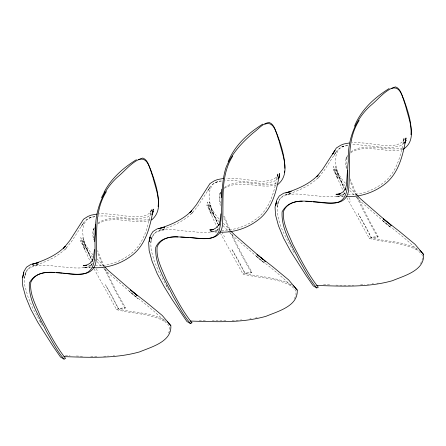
<?xml version="1.0" encoding="UTF-8"?>
<svg xmlns="http://www.w3.org/2000/svg" width="446" height="446" viewBox="0 0 446 446"><rect width="100%" height="100%" fill="white"/><g stroke="black" fill="none" stroke-linecap="round" stroke-linejoin="round"><path stroke-width="0.33" stroke-dasharray="2.23 1.67" d="M94.379 227.705C92.027 231.123 92.746 235.895 93.632 239.714M220.759 192.12C217.96 196.379 219.426 202.161 220.692 206.727M347.819 155.409C344.552 159.434 345.421 165.215 346.726 169.842M93.699 228.831L93.454 236.202L94.134 238.833M220.073 193.246L219.828 200.616L220.854 204.563M346.453 157.667L346.202 165.031L347.401 169.636M90.75 267.667L83.296 267.371L87.711 267.048C79.327 268.849 70.708 267.672 62.278 266.909C51.162 266.162 38.518 262.543 28.393 268.782L25.678 272.707L24.575 278.059C24.307 270.114 31.125 264.651 38.707 264.623L33.127 266C45.314 262.226 57.517 257.063 66.577 247.781L65.161 249.375L71.522 241.531L83.742 222.665L81.456 226.462C83.776 220.525 89.401 216.6 95.784 216.388M217.124 232.087L209.67 231.786L214.086 231.463C205.701 233.264 197.087 232.087 188.652 231.323C177.536 230.576 164.892 226.958 154.773 233.197L152.053 237.127L150.954 242.473C150.681 234.529 157.505 229.066 165.081 229.038L159.506 230.42C171.688 226.64 183.891 221.484 192.951 212.196L191.54 213.79L197.901 205.946L210.122 187.08L207.836 190.882C210.15 184.939 215.78 181.015 222.164 180.803M343.504 196.502L336.05 196.207L340.465 195.878C332.08 197.678 323.462 196.508 315.032 195.738C303.916 194.997 291.271 191.373 281.147 197.617L278.432 201.542L277.328 206.888C277.055 198.949 283.879 193.486 291.461 193.452L285.88 194.835C298.067 191.055 310.271 185.898 319.33 176.616L317.914 178.205L324.275 170.361L336.496 151.495L334.21 155.297C336.529 149.354 342.154 145.435 348.538 145.218M25.678 272.707L24.318 278.137L24.837 285.758L27.791 296.3L32.92 308.621L43 326.583M152.053 237.127L150.698 242.552L151.211 250.173L154.165 260.715L159.294 273.036L169.023 290.43M278.432 201.542C273.788 218.651 285.334 235.588 292.598 250.29M168.516 333.112L169.653 330.241L169.396 326.02C157.315 313.187 143.367 302.265 129.446 291.528L137.803 298.603L106.683 271.597L103.299 268.113M294.438 298.681L296.032 294.655L295.77 290.441C283.695 277.607 269.746 266.686 255.82 255.943L264.183 263.017L233.057 236.012L229.673 232.533M420.584 263.67L422.407 259.076L422.15 254.856C410.069 242.022 396.12 231.1 382.2 220.363L390.557 227.432L359.437 200.427L356.053 196.948M165.276 320.479C151.071 312.3 134.123 312.969 118.708 309.106L112.414 296.741L105.412 284.76L118.708 309.106L124.991 308.381L125.387 307.539L116.819 292.32L105.306 269.005M292.281 285.195C277.914 276.788 260.732 277.395 245.083 273.521L238.794 261.155L231.792 249.175L245.083 273.521L251.366 272.796L251.767 271.954C241.308 253.846 231.625 235.209 224.171 215.647M417.406 249.013C403.357 241.069 386.649 241.788 371.462 237.935L365.168 225.57L358.166 213.595L371.462 237.935L377.745 237.211L378.141 236.374L369.567 221.155L357.179 195.961M92.645 263.263L89.25 267.622L92.004 264.489L88.654 266.58L84.93 267.539M93.169 229.907L94.173 228.268M219.543 194.328L220.881 192.131M345.923 158.743L347.93 155.453M218.423 228.781L215.624 232.043L218.378 228.91L215.033 230.995L211.309 231.953M344.797 193.196L341.998 196.457L344.752 193.324L341.407 195.409L337.683 196.368M98.053 223.067C113.669 212.162 134.391 223.831 151.551 218.757M224.433 187.482C240.043 176.577 260.771 188.245 277.925 183.172M350.807 151.896C366.422 140.992 387.145 152.666 404.305 147.593M97.981 223.892C113.775 214.002 134.012 225.509 150.993 220.19M224.36 188.307C240.494 178.305 260.765 190.247 277.981 184.371M350.734 152.722C366.339 143.004 386.269 153.976 403.128 149.254M152.264 213.651L147.593 217.007L139.514 218.78L134.553 218.902L105.412 215.925L98.376 216.026M278.639 178.071L273.972 181.422L265.888 183.195L260.932 183.317L231.792 180.34L225.397 180.435M404.5 142.859L400.346 145.836L392.268 147.609L387.306 147.732L358.166 144.755L351.771 144.85M94.039 268.799L116.612 309.658L118.106 308.626L125.387 307.539M220.413 233.213L242.986 274.073L244.48 273.041L251.767 271.954M346.793 197.628L369.366 238.487L370.86 237.456L378.141 236.374M91.224 217.208L86.741 219.711C77.32 231.625 86.92 247.469 91.352 259.472M217.598 181.622L213.116 184.126C203.694 196.039 213.3 211.883 217.732 223.886M343.978 146.037L339.495 148.54C330.073 160.454 339.674 176.304 344.106 188.307M341.764 146.879L348.477 145.329M215.39 182.464L222.771 180.758M89.01 218.049L95.723 216.5M255.246 318.11L257.203 317.663M367.365 284.358L368.725 284.197M372.137 283.79L373.497 283.628M376.909 283.221L378.269 283.059M240.305 320.022L241.665 319.86M249.849 318.89L251.215 318.728M113.245 355.691L114.611 355.529M65.361 355.691L70.061 355.685M348.231 285.44L353.7 285.189M360.535 284.871L364.633 284.682M225.955 320.836L212.302 320.774M232.104 320.551L238.259 320.267M96.843 356.544L90.02 356.488M103.678 356.231L108.462 356.008M348.031 194.634C361.979 195.025 375.783 189.583 386.253 180.463C397.943 169.329 401.361 152.822 404.148 137.58L403.151 142.436L404.483 138.957C401.367 145.368 393.199 145.535 387.011 145.708C375.253 144.855 363.613 142.101 351.771 142.742M221.656 230.214C235.605 230.61 249.403 225.169 259.879 216.048C271.564 204.915 274.987 188.407 277.774 173.165L276.771 178.021L278.103 174.542C274.987 180.953 266.82 181.115 260.637 181.288C249.091 180.474 237.662 177.753 226.038 178.316M95.277 265.799C109.225 266.195 123.029 260.748 133.499 251.633C145.19 240.5 148.613 223.992 151.4 208.75L150.397 213.606L151.729 210.127C148.613 216.539 140.445 216.7 134.257 216.873C122.499 216.026 110.859 213.272 99.018 213.913M341.586 194.579L344.161 194.601M217.787 230.186L213.952 230.097M88.832 265.744L91.408 265.766M335.95 285.106L346.865 285.451M82.51 356.254L74.928 355.936M323.506 284.554L329.767 284.871M199.217 320.245L205.478 320.562M369.366 238.487C385.567 242.808 403.446 241.977 418.37 250.808M242.986 274.073C259.193 278.393 277.072 277.563 291.996 286.393M116.612 309.658C132.813 313.978 150.692 313.142 165.617 321.979M344.936 185.508L341.552 182.029L333.168 169.369L337.789 178.896L333.569 166.453L336.875 176.99L343.509 191.546M349.77 190.481L354.118 194.958M219.042 221.59L215.173 217.615L206.793 204.954L211.41 214.476L207.195 202.032L210.495 212.575L215.819 224.695L218.116 228.954M222.911 225.57L229.194 232.031M92.668 257.175L88.799 253.2L80.414 240.539L85.035 250.061L80.821 237.618L84.121 248.16L91.084 263.324M94.597 259.165L96.531 261.155M97.016 261.651L102.814 267.617M345.444 183.261L343.058 180.797L334.985 168.666L339.473 178.021L335.498 166.497L338.681 176.521L344.139 188.218L338.977 175.986M349.736 187.688L356.9 195.075M219.064 218.841L216.678 216.382L208.605 204.251L213.099 213.606L209.124 202.083L212.307 212.106L217.76 223.803L212.597 211.571M223.362 223.273L230.526 230.66M93.164 254.917L90.304 251.962L82.231 239.837L86.719 249.191L82.744 237.668L85.927 247.692L91.385 259.388L86.223 247.156M96.988 258.858L104.147 266.245M292.944 250.858L295.051 254.276M166.174 285.479L167.233 287.241M39.8 321.064L41.21 323.411M377.745 237.211C367.454 218.964 357.486 200.438 350.043 180.825M251.366 272.796C241.08 254.549 231.112 236.023 223.663 216.405M124.991 308.381L116.328 292.86L103.623 267.16M343.838 192.154L344.496 193.369M91.413 263.932L92.071 265.147M348.962 197.55L350.902 201.252M221.935 231.903L224.522 236.837M96.208 268.721L98.148 272.417M103.327 266.535L97.54 252.626M356.884 195.331L350.043 178.785M104.13 266.502L97.54 250.591"/><path stroke-width="0.67" d="M94.714 241.604L95.344 224.7M347.467 170.433L346.486 184.978L345.065 190.107L345.644 188.446L343.247 191.78L340.136 193.664L336.607 194.595L340.259 193.977L335.944 194.283L337.198 194.35M221.305 197.595L221.718 189.121M94.429 249.431L93.732 256.143L92.311 261.272L92.891 259.617L90.493 262.95L87.383 264.829L83.854 265.766L86.29 265.353M220.803 213.846L220.107 220.558L218.685 225.687L219.265 224.031L216.868 227.365L213.762 229.25L210.233 230.181L212.664 229.768M158.129 206.582C159.456 194.166 155.002 182.001 150.982 170.439C148.869 166.135 147.927 159.874 142.837 158.046C132.652 160.677 125.744 170.339 117.816 176.8C101.956 191 94.608 211.878 95.561 232.896C93.169 245.384 100.434 273.242 80.838 274.167C64.257 275.868 39.482 264.578 29.358 282.948C28.315 300.61 39.203 316.247 46.49 331.584C52.043 340.934 56.843 350.896 64.062 359.119L65.545 358.378C55.142 345.31 47.794 330.135 40.017 315.433C35.758 304.902 29.458 294.126 30.802 282.368C34.593 273.208 45.581 271.502 54.351 272.618M284.325 172.346L284.509 171.002M410.978 134.742C411.987 122.538 407.716 110.63 403.736 99.268C401.623 94.965 400.681 88.704 395.591 86.881C385.405 89.507 378.498 99.174 370.57 105.63C354.709 119.829 347.362 140.707 348.309 161.725C345.923 174.213 353.187 202.071 333.591 202.997C317.011 204.703 292.236 193.408 282.112 211.783C281.064 229.439 291.957 245.077 299.244 260.414C304.796 269.763 309.596 279.731 316.816 287.954L318.299 287.213C307.891 274.139 300.548 258.97 292.771 244.269C288.512 233.737 282.212 222.961 283.556 211.198C286.572 203.889 294.834 200.851 302.271 201.207M22.88 277.462L23.906 271.475L26.52 267.165L30.919 264.378L38.401 262.739L32.502 264.194C44.472 260.458 56.469 255.391 65.378 246.259L63.527 248.344L69.844 240.545L83.547 219.198L87.946 216.41L91.09 215.167L97.061 214.052M149.371 241.214L150.28 235.889L152.9 231.58L157.293 228.792L164.775 227.153L158.876 228.608L160.186 228.224M275.751 205.628L276.659 200.304L279.274 195.995L283.667 193.207L291.154 191.568L285.908 192.867M23.214 275.611L23.761 272.528L22.3 278.232L22.774 286.131L25.712 296.891L30.858 309.373L37.832 322.335L53.169 346.442L60.517 357.068L64.062 359.119M149.371 241.258L150.14 236.943L148.674 242.646L149.148 250.546L152.092 261.311L157.232 273.788L164.212 286.75L171.983 299.344L186.891 321.482L190.442 323.54L191.925 322.793C181.516 309.725 174.169 294.55 166.391 279.854C162.138 269.317 155.832 258.541 157.176 246.783C160.51 238.716 169.943 236.068 177.965 236.893M276.074 203.828L276.514 201.358L275.054 207.061L275.528 214.961L278.466 225.726L283.611 238.209L290.586 251.165L305.923 275.271L313.265 285.897L316.816 287.954M153.346 211.326L152.225 214.208L153.257 209.129C150.252 226.15 145.981 245.194 131.169 255.993C120.197 264.233 106.41 268.475 92.701 267.684M279.726 175.741L278.605 178.623L279.636 173.544C276.632 190.565 272.355 209.609 257.543 220.408C246.75 228.486 233.225 232.806 219.727 232.11M228.14 161.775C234.574 145.457 248.216 133.153 262.772 124.111M354.514 126.19C360.948 109.872 374.595 97.568 389.146 88.531M101.493 197.673L104.47 192.02M332.772 153.965L336.301 148.033L340.699 145.24L343.844 144.002L349.151 143.01M104.108 192.181C111.199 178.361 123.419 167.768 136.398 159.696M106.399 191.618C93.866 211.12 97.367 235.399 96.264 257.359C96.342 277.73 77.888 274.697 63.616 273.181M232.773 156.033C220.246 175.54 223.747 199.814 222.643 221.774C222.721 242.145 204.262 239.112 189.99 237.601M359.153 120.448C345.46 141.627 351.125 167.919 348.41 191.557C344.691 208.633 325.173 201.681 313.098 201.804M332.822 153.915L334.963 150.352L322.597 169.38L317.1 176.237M152.337 212.848L153.011 211.833M405.091 141.683L406.1 140.155L404.979 143.038L406.011 137.959C403.006 154.979 398.735 174.029 383.922 184.822C373.124 192.901 359.599 197.221 346.102 196.524M316.649 176.761L318.132 175.088C309.557 183.897 298.067 188.903 286.561 192.644M151.885 214.08L152.783 213.277M404.633 142.915L405.537 142.112L404.5 142.859M151.607 219.95C164.725 209.118 155.994 190.258 152.783 176.688C150.196 170.628 148.211 155.749 138.466 159.802M277.981 184.371C291.099 173.533 282.368 154.673 279.157 141.103C276.57 135.043 274.585 120.164 264.84 124.217M160.683 228.034C172.039 224.394 183.3 219.326 191.752 210.674L189.901 212.764L196.218 204.959L209.927 183.613L214.32 180.825L217.464 179.587L223.435 178.467M403.128 149.254C418.354 140.033 408.514 118.87 405.531 105.524C402.95 99.458 400.965 84.578 391.22 88.631M316.721 285.457C341.965 286.215 367.772 287.676 392.402 280.712C404.07 275.767 424.698 270.616 423.6 254.471L415.025 244.313L399.521 231.457L383.343 218.83L387.362 222.231M190.342 321.042C215.585 321.8 241.398 323.261 266.028 316.292C277.691 311.353 298.318 306.201 297.226 290.056L288.646 279.898L273.142 267.043L256.963 254.41L259.477 256.539M63.968 356.627C89.211 357.38 115.018 358.84 139.648 351.877C151.317 346.938 171.944 341.781 170.846 325.641L162.272 315.484L146.767 302.628L130.589 289.995L137.123 295.531M209.57 229.868L213.266 229.606M86.273 265.236L83.19 265.454L85.699 265.582M305.727 201.38L311.793 201.72M180.73 237.032L187.376 237.434M188.881 237.606C177.458 236.787 161.396 234.501 155.732 247.368C154.69 265.024 165.577 280.662 172.864 295.999C178.422 305.348 183.217 315.316 190.442 323.54M188.686 237.517C199.373 237.534 217.442 243.544 219.828 227.783C223.524 207.959 219.794 187.153 225.955 167.685C231.546 153.697 242.094 142.402 253.395 132.735C258.418 129.128 262.733 123.207 269.217 122.46C274.301 124.289 275.243 130.55 277.362 134.854C281.275 145.602 284.849 156.752 284.877 168.309M56.425 272.723L62.306 273.097M190.972 322.246L191.925 322.793M390.378 224.79L391.382 225.637L360.719 199.016L357.38 195.571M260.481 257.392L263.497 259.946M264.5 260.798L265.504 261.646L264.489 260.765M263.469 259.879L234.345 234.602L231 231.151M137.095 295.464L107.965 270.187L104.626 266.736M419.903 250.212L423.6 254.471M293.524 285.791L297.226 290.056M167.15 321.376L170.846 325.641"/></g></svg>
